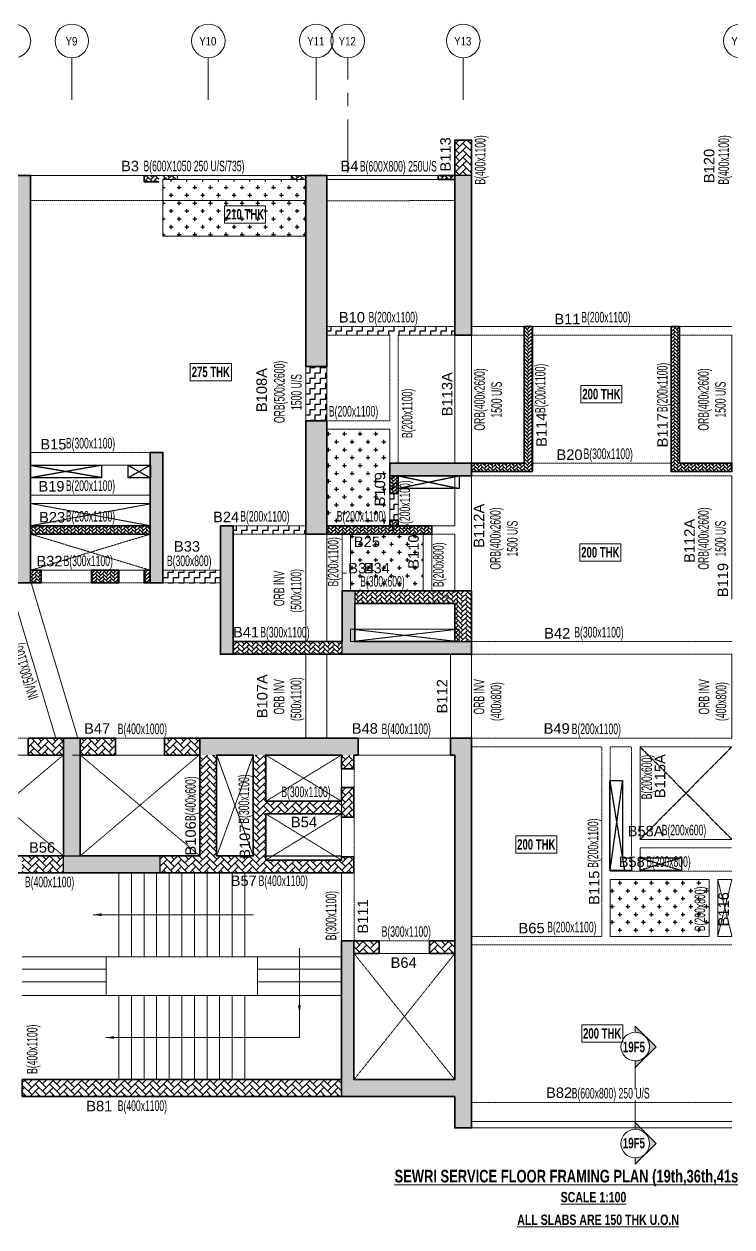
# Model space of a CAD drawing. Header units: millimetres. Extents: x 359 to 69803, y 211 to 28848.
# Drawn here: x 17728 to 34586, y 211 to 28848 of the extents above; entities that cross this region are included whole.
import ezdxf
from ezdxf.enums import TextEntityAlignment as Align

# ---------------------------------------------------------------- set-up
doc = ezdxf.new("R2010")
doc.units = ezdxf.units.MM
doc.linetypes.add('Grid Line', pattern=[2222.5, 1270, -317.5, 317.5, -317.5])
doc.linetypes.add('HIDDEN', pattern=[0.375, 0.25, -0.125])
for name, color, linetype, lineweight in [('A-ANNO-DIMS', 8, 'Continuous', 15), ('A-DETL-MISC', 35, 'Continuous', 15), ('A-FLOR-IDEN', 11, 'Continuous', 9), ('A-GRIDS', 8, 'Continuous', 9), ('A-HIDD-ABVE', 8, 'HIDDEN', 20), ('G-ANNO-SYMB', 1, 'Continuous', 9), ('G-ANNO-TEXT', 231, 'Continuous', 9), ('S-BEAM', 7, 'Continuous', 18), ('S-BEAM-IDEN', 2, 'Continuous', 9), ('S-COL HATCH', 9, 'Continuous', 0), ('S-COLS', 5, 'Continuous', 35), ('S-GRIDS', 8, 'Continuous', 9), ('S-WALL', 4, 'Continuous', 18)]:
    doc.layers.add(name, color=color, linetype=linetype, lineweight=lineweight)
for name, color, linetype in [('Beam Nos', 7, 'Continuous'), ('changes', 7, 'Continuous'), ('CUTOUT', 4, 'Continuous'), ('HATCH', 8, 'Continuous'), ('S-CUTOUT', 1, 'Continuous'), ('SECTION LINE', 4, 'Continuous'), ('SUNK SLAB', 8, 'Continuous')]:
    doc.layers.add(name, color=color, linetype=linetype)
doc.styles.add('Arial Narrow', font='ARIALN.TTF', dxfattribs={"height": 400})
doc.styles.add('Dim.s & Anno.(Misc.)', font='ARIALN.TTF')
doc.styles.add('SC-BBS1', font='SansSerif')
doc.styles.add('Swis721 LtCn BT', font='swisscl.ttf', dxfattribs={"width": 0.9, "height": 233.355162})
doc.styles.add('Swis721 LtCn BT_2', font='swisscl.ttf', dxfattribs={"height": 244.992296})
doc.styles.add('Swis721 LtCn BT_B', font='', dxfattribs={"width": 0.9, "height": 246.918336})
doc.styles.get('Swis721 LtCn BT_B').set_extended_font_data('Swis721 LtCn BT', bold=True)
doc.dimstyles.new('A-GFC-100', dxfattribs={"dimscale": 100, "dimtxt": 1.75, "dimasz": 1.5, "dimexe": 1.5, "dimexo": 0, "dimgap": 1, "dimtad": 1, "dimdsep": 46, "dimtxsty": 'Dim.s & Anno.(Misc.)', "dimblk": 'ARCHTICK', "dimcen": 0, "dimdle": 1.5, "dimclrd": 256, "dimclre": 8, "dimclrt": 6, "dimazin": 2, "dimtfac": 1, "dimtix": 1, "dimtmove": 2, "dimatfit": 3, "dimfxl": 1, "dimtolj": 1, "dimlwd": -1, "dimlwe": 9, "dimarcsym": 0})
pattern_1 = [(0, (-31349252.73, 21119777.16), (187.5, 187.5), [93.75, -281.25]), (90, (-31349205.86, 21119730.29), (-187.5, 187.5), [93.75, -281.25])]
pattern_2 = [(45, (-31802317.5, 20729084.55), (0, 169.7056275), [360, -120]), (135, (-31802232.65, 20729169.4), (1e-14, 169.7056275), [360, -120])]
pattern_3 = [(45, (-31802317.5, 20729084.55), (0, 113.13708499), [240, -80]), (135, (-31802260.93, 20729141.12), (9e-15, 113.13708499), [240, -80])]
pattern_4 = [(45, (-15037.47, -17858.63), (0, 107.76307), [228.6, -76.2]), (135, (-14983.584, -17804.75), (7e-15, 107.76307), [228.6, -76.2])]
pattern_5 = [(45, (-15037.89, -17858.63), (0, 107.76307), [228.6, -76.2]), (135, (-14984.01, -17804.744), (7e-15, 107.76307), [228.6, -76.2])]
pattern_6 = [(45, (-31618808, 20746156.34), (0, 169.7056275), [360, -120]), (135, (-31618723.15, 20746241.2), (1e-14, 169.7056275), [360, -120])]
pattern_7 = [(45, (-31087005.403, 20643352.79), (0, 84.85281374), [180, -60]), (135, (-31086962.977, 20643395.22), (7e-15, 84.85281374), [180, -60])]

# ---------------------------------------------------------------- blocks, each defined once
blk = doc.blocks.new('_ARCHTICK')
at = {"color": 0, "linetype": 'ByBlock', "const_width": 0.15}
blk.add_lwpolyline([(-0.5, -0.5), (0.5, 0.5)], dxfattribs=at)
blk = doc.blocks.new('A$Cbe320e20')
at = {"layer": 'S-COL HATCH'}
h = blk.add_hatch(dxfattribs=at)
h.set_pattern_fill('AR-HBONE', color=256, scale=30)
h.set_pattern_definition(pattern_2)
h.paths.add_polyline_path([(15654, 17040), (15254, 17040), (15254, 16206), (15254, 16206), (15654, 16206)])
at = {"layer": 'S-COL HATCH', "transparency": 33554687}
h = blk.add_hatch(color=256, dxfattribs=at)
h.dxf.hatch_style = 1
h.paths.add_polyline_path([(4654, 6500), (5154, 6500), (5154, 16200), (4654, 16200)])
h = blk.add_hatch(color=256, dxfattribs=at)
h.dxf.hatch_style = 1
h.paths.add_polyline_path([(11704, 11650), (12204, 11650), (12204, 16200), (11704, 16200)])
h = blk.add_hatch(color=256, dxfattribs=at)
h.dxf.hatch_style = 1
h.paths.add_polyline_path([(15254, 16206), (15654, 16206), (15654, 12400), (15254, 12400)])
h = blk.add_hatch(color=256, dxfattribs=at)
h.dxf.hatch_style = 1
h.paths.add_polyline_path([(12204, 10360), (11704, 10360), (11704, 7660), (12204, 7660)])
h = blk.add_hatch(color=256, dxfattribs=at)
h.dxf.hatch_style = 1
h.paths.add_polyline_path([(8304, 6500), (8304, 9600), (8004, 9600), (8004, 6500)])
h = blk.add_hatch(color=256, dxfattribs=at)
h.dxf.hatch_style = 1
h.paths.add_polyline_path([(15654, 9350), (13704, 9350), (13704, 9050), (15654, 9050)])
at = {"layer": 'S-COL HATCH'}
h = blk.add_hatch(dxfattribs=at)
h.set_pattern_fill('AR-HBONE', color=256, scale=15)
h.set_pattern_definition([(45, (-31365336.03, 20949949.553), (0, 84.85281374), [180, -60]), (135, (-31365293.6, 20949991.98), (7e-15, 84.85281374), [180, -60])])
h.paths.add_polyline_path([(5154, 7860), (5154, 7660), (8004, 7660), (8004, 7860)])
at = {"layer": 'S-COL HATCH', "transparency": 33554687}
h = blk.add_hatch(color=256, dxfattribs=at)
h.dxf.hatch_style = 1
h.paths.add_polyline_path([(9974, 7860), (9674, 7860), (9674, 4800), (9974, 4800), (9974, 5100)])
at = {"layer": 'S-COL HATCH'}
h = blk.add_hatch(dxfattribs=at)
h.set_pattern_fill('AR-HBONE', color=256, scale=15)
h.set_pattern_definition([(45, (-31367286.02, 20948789.55), (0, 84.85281374), [180, -60]), (135, (-31367243.596, 20948831.98), (7e-15, 84.85281374), [180, -60])])
h.paths.add_polyline_path([(5154, 6800), (5154, 6500), (5404, 6500), (5404, 6800)])
h = blk.add_hatch(dxfattribs=at)
h.set_pattern_fill('AR-HBONE', color=256, scale=15)
h.set_pattern_definition([(45, (-31365336.03, 20948789.553), (0, 84.85281374), [180, -60]), (135, (-31365293.6, 20948831.98), (7e-15, 84.85281374), [180, -60])])
h.paths.add_polyline_path([(6604, 6800), (6604, 6500), (7254, 6500), (7254, 6800)])
h = blk.add_hatch(dxfattribs=at)
h.set_pattern_fill('AR-HBONE', color=256, scale=15)
h.set_pattern_definition([(45, (-31364586.025, 20948789.55), (0, 84.85281374), [180, -60]), (135, (-31364543.6, 20948831.98), (7e-15, 84.85281374), [180, -60])])
h.paths.add_polyline_path([(7854, 6800), (7854, 6500), (8004, 6500), (8004, 6800)])
at = {"layer": 'S-COL HATCH', "transparency": 33554687}
h = blk.add_hatch(color=256, dxfattribs=at)
h.dxf.hatch_style = 1
h.paths.add_polyline_path([(12574, 6310), (12874, 6310), (12874, 5100), (15654, 5100), (15654, 4800), (12574, 4800)])
at = {"layer": 'S-COL HATCH'}
h = blk.add_hatch(dxfattribs=at)
h.set_pattern_fill('AR-HBONE', color=256, scale=20)
h.set_pattern_definition(pattern_3)
h.paths.add_polyline_path([(15254, 6010), (15254, 5100), (15254, 5100), (15254, 5100), (15654, 5100), (15654, 6310), (12874, 6310), (12874, 6010), (12874, 6010)])
h = blk.add_hatch(dxfattribs=at)
h.set_pattern_fill('AR-HBONE', color=256, scale=20)
h.set_pattern_definition(pattern_3)
h.paths.add_polyline_path([(12574, 5100), (9974, 5100), (9974, 4800), (12574, 4800)])
h = blk.add_hatch(dxfattribs=at)
h.set_pattern_fill('AR-HBONE', color=256, scale=30)
h.set_pattern_definition(pattern_6)
h.paths.add_polyline_path([(5935, 2400), (5935, 2800), (5095, 2800), (5095, 2400)])
at = {"layer": 'S-COL HATCH', "transparency": 33554687}
h = blk.add_hatch(color=256, dxfattribs=at)
h.dxf.hatch_style = 1
h.paths.add_polyline_path([(5934, 2800), (6334, 2800), (6334, 0), (5934, 0)])
at = {"layer": 'S-COL HATCH'}
h = blk.add_hatch(dxfattribs=at)
h.set_pattern_fill('AR-HBONE', color=256, scale=30)
h.set_pattern_definition(pattern_6)
h.paths.add_polyline_path([(7175, 2400), (7175, 2800), (6335, 2800), (6335, 2400)])
h = blk.add_hatch(dxfattribs=at)
h.set_pattern_fill('AR-HBONE', color=256, scale=30)
h.set_pattern_definition(pattern_6)
h.paths.add_polyline_path([(9185, 2400), (9185, 2800), (8345, 2800), (8345, 2400), (8675, 2400)])
at = {"layer": 'S-COL HATCH', "transparency": 33554687}
h = blk.add_hatch(color=256, dxfattribs=at)
h.dxf.hatch_style = 1
h.paths.add_polyline_path([(9184, 2800), (12954, 2800), (12954, 2400), (9184, 2400)])
h = blk.add_hatch(color=256, dxfattribs=at)
h.dxf.hatch_style = 1
h.paths.add_polyline_path([(12854, -2025), (12554, -2025), (12554, -5325), (12554, -5725), (15254, -5725), (15254, -6475), (15654, -6475), (15654, -5325), (15654, -5325), (15654, 2800), (15154, 2800), (15154, 2400), (15254, 2400), (15254, -5325), (15254, -5325), (12854, -5325), (12854, -5325)])
at = {"layer": 'S-COL HATCH'}
h = blk.add_hatch(dxfattribs=at)
h.set_pattern_fill('AR-HBONE', color=256, scale=30)
h.set_pattern_definition(pattern_2)
h.paths.add_polyline_path([(10454, 2400), (10754, 2400), (10754, 1300), (12554, 1300), (12554, 1625), (12854, 1625), (12854, 922), (12554, 922), (12554, 1000), (10754, 1000), (10754, -100), (12554, -100), (12554, -23), (12854, -23), (12854, -400), (8234, -400), (8234, 0), (10454, 0)])
h = blk.add_hatch(dxfattribs=at)
h.set_pattern_fill('AR-HBONE', color=256, scale=30)
h.set_pattern_definition(pattern_2)
h.paths.add_polyline_path([(9184, 0), (9584, 0), (9584, 2400), (9184, 2400)])
h = blk.add_hatch(dxfattribs=at)
h.set_pattern_fill('AR-HBONE', color=256, scale=30)
h.set_pattern_definition(pattern_2)
h.paths.add_polyline_path([(12554, 2400), (12854, 2400), (12854, 2075), (12554, 2075)])
h = blk.add_hatch(dxfattribs=at)
h.set_pattern_fill('AR-HBONE', color=256, scale=30)
h.set_pattern_definition(pattern_2)
h.paths.add_polyline_path([(5934, 0), (4954, 0), (4954, -400), (5934, -400)])
at = {"layer": 'S-COL HATCH', "transparency": 33554687}
h = blk.add_hatch(color=256, dxfattribs=at)
h.dxf.hatch_style = 1
h.paths.add_polyline_path([(5934, 0), (8234, 0), (8234, -400), (5934, -400)])
at = {"layer": 'S-COL HATCH'}
h = blk.add_hatch(dxfattribs=at)
h.set_pattern_fill('AR-HBONE', color=256, scale=30)
h.set_pattern_definition([(45, (-31802317.5, 20677155.55), (0, 169.7056275), [360, -120]), (135, (-31802232.65, 20677240.4), (1e-14, 169.7056275), [360, -120])])
h.paths.add_polyline_path([(13454, -2025), (12854, -2025), (12854, -2325), (13454, -2325)])
h.paths.add_polyline_path([(15254, -2025), (14654, -2025), (14654, -2325), (15254, -2325)])
h = blk.add_hatch(dxfattribs=at)
h.set_pattern_fill('AR-HBONE', color=256, scale=30)
h.set_pattern_definition(pattern_2)
h.paths.add_polyline_path([(4954, -5325), (12554, -5325), (12554, -5725), (4954, -5725)])
at = {"layer": 'S-WALL'}
h = blk.add_hatch(dxfattribs=at)
h.set_pattern_fill('FP_1', color=1, style=0, pattern_type=2)
h.set_pattern_definition(pattern_5)
h.paths.add_polyline_path([(8205, 16050), (8205, 16200), (7855, 16200), (7855, 16050)])
h = blk.add_hatch(dxfattribs=at)
h.set_pattern_fill('FP_1', color=1, style=0, pattern_type=2)
h.set_pattern_definition(pattern_5)
h.paths.add_polyline_path([(8205, 16050), (8205, 16200), (7855, 16200), (7855, 16050)])
h = blk.add_hatch(dxfattribs=at)
h.set_pattern_fill('FP_1', color=1, style=0, pattern_type=2)
h.set_pattern_definition([(45, (-18086.774, -17858.63), (0, 107.76307), [228.6, -76.2]), (135, (-18032.89, -17804.745), (7e-15, 107.76307), [228.6, -76.2])])
h.paths.add_polyline_path([(8656, 16100), (8656, 16200), (8306, 16200), (8306, 16100)])
h = blk.add_hatch(dxfattribs=at)
h.set_pattern_fill('FP_1', color=1, style=0, pattern_type=2)
h.set_pattern_definition(pattern_4)
h.paths.add_polyline_path([(11705, 16100), (11705, 16200), (11355, 16200), (11355, 16100)])
h = blk.add_hatch(dxfattribs=at)
h.set_pattern_fill('FP_1', color=1, style=0, pattern_type=2)
h.set_pattern_definition(pattern_4)
h.paths.add_polyline_path([(11705, 16100), (11705, 16200), (11355, 16200), (11355, 16100)])
h = blk.add_hatch(dxfattribs=at)
h.set_pattern_fill('FP_1', color=1, style=0, pattern_type=2)
h.set_pattern_definition(pattern_4)
h.paths.add_polyline_path([(15255, 16100), (15255, 16200), (14855, 16200), (14855, 16100)])
h = blk.add_hatch(dxfattribs=at)
h.set_pattern_fill('FP_1', color=1, style=0, pattern_type=2)
h.set_pattern_definition(pattern_4)
h.paths.add_polyline_path([(15255, 16100), (15255, 16200), (14855, 16200), (14855, 16100)])
at = {"layer": 'changes'}
for p, q in [((15254, 16206), (15654, 16206)), ((15654, 5100), (15654, 4800))]:
    blk.add_line(p, q, dxfattribs=at)
for points in [[(12574, 6310), (12874, 6310), (12874, 5100), (15654, 5100), (15654, 4800), (12574, 4800)], [(5934, 0), (8234, 0), (8234, -400), (5934, -400)]]:
    blk.add_lwpolyline(points, close=True, dxfattribs=at)
at = {"layer": 'S-COL HATCH'}
blk.add_line((12874, 6010), (12874, 6310), dxfattribs=at)
at = {"layer": 'S-COLS'}
for p, q in [((9974, 5100), (9974, 4800)), ((5095, 2800), (5095, 2400)), ((5095, 2800), (7175, 2800)), ((7175, 2400), (7175, 2800)), ((8345, 2800), (8345, 2400)), ((8345, 2800), (9184, 2800)), ((5095, 2400), (5934, 2400)), ((6334, 2400), (7175, 2400)), ((8345, 2400), (9184, 2400)), ((12554, -2025), (12554, -5325)), ((12854, -2025), (12854, -5325)), ((12554, -5325), (12554, -5725))]:
    blk.add_line(p, q, dxfattribs=at)
for points in [[(15254, 17040), (15654, 17040), (15654, 12400), (15254, 12400)], [(11704, 11650), (12204, 11650), (12204, 16200), (11704, 16200)], [(11704, 10360), (11704, 7660), (12204, 7660), (12204, 10360)], [(15654, 9350), (13704, 9350), (13704, 9050), (15654, 9050)], [(9674, 7860), (9674, 4800), (15654, 4800), (15654, 6310), (12574, 6310), (12574, 5100), (9974, 5100), (9974, 7860), (9674, 7860)], [(15254, 6010), (12874, 6010), (12874, 5100), (15254, 5100)], [(9584, 0), (10454, 0), (10454, 2400), (9584, 2400)]]:
    blk.add_lwpolyline(points, close=True, dxfattribs=at)
at = {"layer": 'S-COLS', "elevation": 0}
for points in [[(4654, 6500), (5154, 6500), (5154, 16200), (4654, 16200)], [(8004, 9600), (8304, 9600), (8304, 6500), (8004, 6500)], [(8004, 7660), (5154, 7660), (5154, 7860), (8004, 7860)], [(5404, 6500), (5154, 6500), (5154, 6800), (5404, 6800)], [(7254, 6500), (6604, 6500), (6604, 6800), (7254, 6800)], [(8004, 6500), (7854, 6500), (7854, 6800), (8004, 6800)]]:
    blk.add_lwpolyline(points, close=True, dxfattribs=at)
at = {"layer": 'S-COLS'}
for points in [[(9184, 2800), (12954, 2800), (12954, 2400), (12854, 2400), (12854, 2075), (12554, 2075), (12554, 2400), (11654, 2400), (10754, 2400), (10754, 1300), (12554, 1300), (12554, 1625), (12854, 1625), (12854, 922), (12554, 922), (12554, 1000), (10754, 1000), (10754, -100), (11654, -100), (12554, -100), (12554, -23), (12854, -23), (12854, -400), (10754, -400), (10754, -400), (-400, -400)], [(3084, 2800), (3084, 0), (5934, 0), (5934, 2800)], [(5934, 2800), (6334, 2800)], [(6334, 2800), (6334, 0), (9184, 0), (9184, 2800)], [(15654, -5325), (15654, 2800), (15154, 2800), (15154, 2400), (15254, 2400), (15254, -5325), (12854, -5325)], [(12854, -2325), (13454, -2325), (13454, -2025), (12554, -2025)], [(15254, -2325), (14654, -2325), (14654, -2025), (15254, -2025)], [(12554, -5325), (4954, -5325), (4954, -5725), (15254, -5725)], [(15254, -5725), (15254, -6475), (15654, -6475), (15654, -5325)]]:
    blk.add_lwpolyline(points, dxfattribs=at)
at = {"layer": 'S-CUTOUT', "const_width": 10}
blk.add_lwpolyline([(14729, 6310), (15329, 6310), (15329, 6010), (14729, 6010)], close=True, dxfattribs=at)
for points in [[(14729, 6310), (15329, 6010)], [(15329, 6310), (14729, 6010)]]:
    blk.add_lwpolyline(points, dxfattribs=at)
at = {"layer": 'S-WALL', "lineweight": 35}
for p, q in [((5155, 16200), (4305, 16200)), ((7855, 16200), (7855, 16050)), ((7855, 16050), (8205, 16050)), ((15255, 16200), (14855, 16200)), ((14855, 16200), (14855, 16100)), ((14855, 16100), (15255, 16100))]:
    blk.add_line(p, q, dxfattribs=at)
at = {"layer": 'S-WALL', "color": 7}
for p, q in [((8304, 16200), (11355, 16200)), ((11704, 16100), (8304, 16100)), ((8655, 16200), (8655, 16100)), ((11355, 16200), (11355, 16100)), ((12205, 16200), (11355, 16200)), ((12205, 16200), (14855, 16200)), ((14855, 16100), (12205, 16100))]:
    blk.add_line(p, q, dxfattribs=at)
blk = doc.blocks.new('Grid - Type 1 Structural-6743905-11TH FLOOR LVL')
at = {"layer": 'A-GRIDS'}
blk.add_circle((0, 0), 4, dxfattribs=at)
blk = doc.blocks.new('A$Cf2260b48')
at = {"layer": 'S-GRIDS', "linetype": 'Grid Line'}
for p, q in [((6135, 18003), (6135, 19003)), ((9385, 18003), (9385, 19003)), ((11955, 18003), (11955, 19003)), ((12705, 16262), (12705, 19003)), ((15455, 18003), (15455, 19003))]:
    blk.add_line(p, q, dxfattribs=at)
at = {"layer": 'A-GRIDS', "xscale": 99.99999999999991, "yscale": 99.99999999999991, "zscale": 99.99999999999991}
for p in [(4755, 19403), (6135, 19403), (9385, 19403), (11955, 19403), (12705, 19403), (15455, 19403), (22055, 19403)]:
    blk.add_blockref('Grid - Type 1 Structural-6743905-11TH FLOOR LVL', p, dxfattribs=at)
at = {"layer": 'A-GRIDS', "lineweight": 18, "char_height": 200, "attachment_point": 1, "style": 'Arial Narrow'}
for s, insert, width in [('Y9', (5986, 19495), 352.74), ('Y10', (9170, 19495), 513.08), ('Y11', (11740, 19495), 513.08), ('Y12', (12490, 19495), 513.08), ('Y13', (15240, 19495), 513.08), ('Y14', (21840, 19495), 513.08)]:
    blk.add_mtext(s, dxfattribs=dict(at, insert=insert, width=width))
blk = doc.blocks.new('A$C71ba3947')
at = {"layer": 'CUTOUT', "color": 8, "linetype": 'HIDDEN'}
for p, q in [((6845, 9300), (5155, 9000)), ((5155, 9300), (6845, 9011)), ((8005, 9300), (7475, 9000)), ((7475, 9300), (8005, 9000)), ((13905, 8750), (15355, 9050)), ((13905, 9050), (15355, 8750)), ((20650, -45), (19665, -345)), ((19665, -45), (20650, -345))]:
    blk.add_line(p, q, dxfattribs=at)
at = {"layer": 'CUTOUT'}
for points in [[(5155, 9300), (6845, 9300), (6845, 9000), (5155, 9000)], [(7475, 9300), (8005, 9300), (8005, 9000), (7475, 9000)], [(13905, 9050), (15355, 9050), (15355, 8750), (13905, 8750)]]:
    blk.add_lwpolyline(points, close=True, dxfattribs=at)
at = {"layer": 'CUTOUT', "elevation": 0}
blk.add_lwpolyline([(18945, 1795), (19245, 1795), (19245, -45), (19465, -45), (19465, -345), (18945, -345), (18945, 1795)], dxfattribs=at)
at = {"layer": 'CUTOUT', "color": 8, "linetype": 'HIDDEN', "elevation": 0}
for points in [[(18945, 1795), (19294, -345)], [(19245, 1795), (18945, -345)]]:
    blk.add_lwpolyline(points, dxfattribs=at)
at = {"layer": 'CUTOUT', "elevation": 0}
blk.add_lwpolyline([(19665, -45), (20650, -45), (20650, -345), (19665, -345)], close=True, dxfattribs=at)
blk = doc.blocks.new('Section - TL1-6743896-11TH FLOOR LVL')
at = {"layer": 'G-ANNO-SYMB'}
h = blk.add_hatch(color=8, dxfattribs=at)
edge = h.paths.add_edge_path()
edge.add_line((-9.4, 0), (-10.9, 0))
edge.add_line((-10.9, 0), (-5.94, 4.95))
edge.add_line((-5.94, 4.95), (-0.99, 0))
edge.add_line((-0.99, 0), (-2.6, 0))
edge.add_arc((-6, 0), 3.4, 0, 180)
at = {"layer": 'G-ANNO-SYMB', "color": 5}
for p, q in [((-5.94, 4.95), (-10.9, 0)), ((-0.99, 0), (-5.94, 4.95)), ((-10.9, 0), (-9.4, 0)), ((-2.6, 0), (4.24, 0)), ((-2.6, 0), (-0.99, 0))]:
    blk.add_line(p, q, dxfattribs=at)
at = {"layer": 'G-ANNO-SYMB'}
blk.add_arc((-6, 0), 3.4, 360, 180, dxfattribs=at)
at = {"layer": 'G-ANNO-SYMB', "color": 5}
for start, end in [(0, 180), (180, 0)]:
    blk.add_arc((-6, 0), 3.4, start, end, dxfattribs=at)

msp = doc.modelspace()

# ---------------------------------------------------------------- hatches: boundary and pattern name
at = {"layer": 'S-COL HATCH'}
h = msp.add_hatch(dxfattribs=at)
h.set_pattern_fill('AR-HBONE', color=256, scale=15)
h.set_pattern_definition(pattern_7)
h.paths.add_polyline_path([(29636, 21645), (29836, 21645), (29836, 18195), (28386, 18195), (28386, 18395), (29636, 18395)])
h = msp.add_hatch(dxfattribs=at)
h.set_pattern_fill('AR-HBONE', color=256, scale=15)
h.set_pattern_definition(pattern_7)
h.paths.add_polyline_path([(33336, 21645), (33136, 21645), (33136, 18195), (34586, 18195), (34586, 18395), (33336, 18395)])
h = msp.add_hatch(dxfattribs=at)
h.set_pattern_fill('AR-HBONE', color=256, scale=15)
h.set_pattern_definition(pattern_7)
h.paths.add_polyline_path([(26436, 16905), (26636, 16905), (26636, 17040), (26436, 17040)])
h.paths.add_polyline_path([(26436, 17670), (26636, 17670), (26636, 18095), (26436, 18095)])
h = msp.add_hatch(dxfattribs=at)
h.set_pattern_fill('AR-HBONE', color=256, scale=15)
h.set_pattern_definition([(45, (-31345554.797, 20958994.845), (0, 84.85281374), [180, -60]), (135, (-31345512.37, 20959037.27), (7e-15, 84.85281374), [180, -60])])
h.paths.add_polyline_path([(24936, 16905), (24936, 16705), (27436, 16705), (27436, 16905)])
at = {"layer": 'SUNK SLAB'}
h = msp.add_hatch(dxfattribs=at)
h.set_pattern_fill('CROSS', color=8, scale=750, style=0)
h.set_pattern_definition([(0, (-31349252.73, 21120210.47), (187.5, 187.5), [93.75, -281.25]), (90, (-31349205.86, 21120163.6), (-187.5, 187.5), [93.75, -281.25])])
h.paths.add_polyline_path([(24436, 23795), (24436, 25145), (21036, 25145), (21036, 23795)])
h = msp.add_hatch(dxfattribs=at)
h.set_pattern_fill('ZIGZAG', color=8, scale=1000, style=0)
h.set_pattern_definition([(0, (-31789586.3, 20733546.73), (125, 125), [125, -125]), (90, (-31789461.3, 20733546.73), (-125, 125), [125, -125])])
h.paths.add_polyline_path([(22406, 15845), (21036, 15845), (21036, 15545), (22406, 15545)])
h.paths.add_polyline_path([(24436, 16905), (22706, 16905), (22706, 16905), (22706, 16705), (24436, 16705)])
h.paths.add_polyline_path([(24936, 20695), (24436, 20695), (24436, 19405), (24936, 19405)])
h.paths.add_polyline_path([(27986, 21645), (24936, 21645), (24936, 21445), (25036, 21445), (25036, 21445), (25946, 21445), (25946, 21445), (27986, 21445)])
h.paths.add_polyline_path([(26636, 18095), (26436, 18095), (26436, 16705), (26636, 16705)])
h = msp.add_hatch(dxfattribs=at)
h.set_pattern_fill('CROSS', color=8, scale=750, style=0)
h.set_pattern_definition(pattern_1)
h.paths.add_polyline_path([(24936, 16905), (26436, 16905), (26436, 17995), (26436, 18395), (26436, 19205), (24936, 19205)])
h = msp.add_hatch(dxfattribs=at)
h.set_pattern_fill('CROSS', color=8, scale=750, style=0)
h.set_pattern_definition(pattern_1)
h.paths.add_polyline_path([(25506, 16705), (25506, 15355), (27236, 15355), (27236, 16705)])
h = msp.add_hatch(dxfattribs=at)
h.set_pattern_fill('CROSS', color=8, scale=750, style=0)
h.set_pattern_definition(pattern_1)
h.paths.add_polyline_path([(34046, 8485), (31686, 8485), (31686, 7125), (34046, 7125)])

# ---------------------------------------------------------------- linework, layer by layer
at = {"layer": 'A-ANNO-DIMS', "ltscale": 500, "elevation": 0}
msp.add_lwpolyline([(23495, 4720), (24286, 4720), (24286, 5285)], dxfattribs=at)
at = {"layer": 'A-DETL-MISC'}
for p, q in [((19986, 8645), (19986, 6645)), ((20286, 8645), (20286, 6645)), ((20586, 8645), (20586, 6645)), ((20886, 8645), (20886, 6645)), ((21186, 8645), (21186, 6645)), ((21486, 8645), (21486, 6645)), ((21786, 8645), (21786, 6645)), ((22086, 8645), (22086, 6645)), ((22386, 8645), (22386, 6645)), ((22686, 8645), (22686, 6645)), ((22986, 8645), (22986, 6645)), ((19986, 3720), (19986, 5720)), ((20286, 3720), (20286, 5720)), ((20586, 3720), (20586, 5720)), ((20886, 3720), (20886, 5720)), ((21186, 3720), (21186, 5720)), ((21486, 3720), (21486, 5720)), ((21786, 3720), (21786, 5720)), ((22086, 3720), (22086, 5720)), ((22386, 3720), (22386, 5720)), ((22686, 3720), (22686, 5720)), ((22986, 3720), (22986, 5720))]:
    msp.add_line(p, q, dxfattribs=at)
at = {"layer": 'A-DETL-MISC', "elevation": 0}
for points in [[(19686, 6645), (17686, 6645)], [(23286, 6645), (25286, 6645)], [(19686, 6345), (17686, 6345)], [(23286, 6345), (25286, 6345)], [(19686, 6045), (17686, 6045)], [(23286, 6045), (25286, 6045)], [(19686, 5720), (17686, 5720)], [(23286, 5720), (25286, 5720)]]:
    msp.add_lwpolyline(points, dxfattribs=at)
msp.add_lwpolyline([(23286, 6645), (23286, 5720), (19686, 5720), (19686, 6645)], close=True, dxfattribs=at)
at = {"layer": 'A-FLOR-IDEN', "color": 8, "elevation": 0, "flags": 128}
for points in [[(22500, 24523), (22500, 24111), (23478, 24111), (23478, 24523)], [(21687, 20769), (21687, 20357), (22665, 20357), (22665, 20769)], [(30989, 20241), (30989, 19829), (31966, 19829), (31966, 20241)], [(30962, 16475), (30962, 16063), (31940, 16063), (31940, 16475)], [(29437, 9519), (29437, 9107), (30415, 9107), (30415, 9519)], [(31008, 5020), (31008, 4608), (31985, 4608), (31985, 5020)]]:
    msp.add_lwpolyline(points, close=True, dxfattribs=at)
at = {"layer": 'A-HIDD-ABVE', "linetype": 'HIDDEN'}
for p, q in [((17886, 17435), (20736, 16905)), ((17886, 16905), (20736, 17426)), ((17886, 16705), (20736, 15845)), ((17886, 15845), (20736, 16705)), ((25506, 14445), (28086, 14145)), ((25506, 14145), (28086, 14445)), ((15816, 11445), (18666, 9045)), ((15816, 9045), (18666, 11445)), ((19066, 11445), (21916, 9045)), ((19066, 9045), (21896, 11445)), ((22316, 11445), (23186, 9045)), ((22316, 9045), (23186, 11445)), ((23486, 11445), (25286, 10345)), ((23486, 10345), (25286, 11445)), ((23486, 10045), (25286, 8945)), ((23486, 8945), (25286, 10045)), ((34246, 8485), (34586, 7125)), ((34246, 7125), (34586, 8485)), ((25586, 6720), (27986, 3720)), ((25586, 3720), (27986, 6720))]:
    msp.add_line(p, q, dxfattribs=at)
at = {"layer": 'CUTOUT', "color": 8, "linetype": 'HIDDEN'}
for p, q in [((32396, 11645), (34586, 9435)), ((32396, 9435), (34586, 11645))]:
    msp.add_line(p, q, dxfattribs=at)
at = {"layer": 'HATCH', "color": 4}
for p, q in [((24436, 14145), (24436, 14145)), ((24936, 14145), (24936, 14145))]:
    msp.add_line(p, q, dxfattribs=at)
at = {"layer": 'S-BEAM'}
for p, q in [((17886, 25245), (24436, 25245)), ((24936, 25245), (27986, 25251)), ((21036, 24645), (24436, 24645)), ((34586, 21645), (28386, 21645)), ((27986, 18395), (27986, 21445)), ((28386, 18395), (28386, 21445)), ((34586, 18395), (34586, 21445)), ((24436, 20695), (24436, 19405)), ((24936, 20695), (24936, 19405)), ((26436, 19205), (24936, 19205)), ((26436, 19205), (26436, 18395)), ((18136, 18645), (17886, 18645)), ((17886, 18345), (20736, 18345)), ((27986, 16905), (27986, 18095)), ((28386, 15155), (28386, 18095)), ((34586, 15155), (34586, 18095)), ((26436, 17995), (26436, 16905)), ((17886, 17635), (20736, 17635)), ((17886, 17435), (20736, 17435)), ((17886, 16905), (20736, 16905)), ((24936, 16905), (26436, 16905)), ((26636, 16905), (27986, 16905)), ((17886, 16705), (20736, 16705)), ((24436, 16705), (24436, 14145)), ((24936, 16705), (25306, 16705)), ((24936, 16705), (24936, 14145)), ((25506, 16705), (27236, 16705)), ((25506, 15355), (25506, 16705)), ((27236, 16705), (27236, 15355)), ((27986, 15355), (27986, 16705)), ((17886, 15845), (20736, 15845)), ((17375, 15545), (18485, 11845)), ((17897, 15545), (19007, 11845)), ((24436, 13845), (24436, 11845)), ((24936, 13845), (24936, 11845)), ((27886, 13845), (27886, 11845)), ((28386, 13845), (28386, 11845)), ((34586, 13845), (34586, 11845)), ((32396, 9435), (32396, 11645)), ((15816, 11445), (18666, 11445)), ((18881, 11445), (21916, 11445)), ((25286, 9023), (25286, 11445)), ((34586, 9435), (32396, 9435)), ((32396, 8700), (32396, 9235)), ((25286, 8645), (25286, 7020)), ((31686, 8485), (31686, 7125)), ((31686, 8485), (34046, 8485)), ((34046, 8485), (34046, 7125)), ((34246, 8485), (34586, 8485)), ((34246, 8485), (34246, 7125)), ((34046, 7125), (31686, 7125)), ((34586, 7125), (34246, 7125)), ((26186, 6720), (27386, 6720)), ((28386, 2720), (34586, 2720)), ((28386, 2570), (34586, 2570))]:
    msp.add_line(p, q, dxfattribs=at)
at = {"layer": 'S-BEAM', "linetype": 'HIDDEN'}
for p, q in [((17886, 24645), (21036, 24645)), ((24936, 24640), (27986, 24646)), ((24936, 21645), (27986, 21645)), ((24936, 21445), (26436, 21445)), ((26436, 21445), (26436, 19405)), ((26636, 21445), (27986, 21445)), ((26636, 21445), (26636, 18395)), ((29636, 21445), (28386, 21445)), ((29636, 21445), (29636, 18395)), ((33136, 21445), (29836, 21445)), ((29836, 21445), (29836, 18395)), ((33136, 21445), (33136, 18395)), ((34586, 21445), (33336, 21445)), ((33336, 21445), (33336, 18395)), ((24936, 19405), (26436, 19405)), ((17886, 18645), (20736, 18645)), ((27986, 18395), (29636, 18395)), ((29836, 18395), (33136, 18395)), ((33336, 18395), (34586, 18395)), ((28386, 18095), (34586, 18095)), ((26636, 16905), (26636, 17995)), ((22706, 16905), (24436, 16905)), ((22706, 16705), (24436, 16705)), ((25306, 16705), (25306, 15355)), ((27436, 16705), (27436, 15355)), ((27436, 16705), (27986, 16705)), ((21036, 15845), (22406, 15845)), ((25306, 15775), (25406, 15775)), ((17886, 15545), (20736, 15545)), ((21036, 15545), (22406, 15545)), ((28386, 14145), (34586, 14145)), ((28386, 13845), (34586, 13845)), ((15816, 11845), (18666, 11845)), ((18881, 11845), (19881, 11845)), ((19906, 11845), (21916, 11845)), ((25686, 11845), (27886, 11845)), ((28386, 11845), (34586, 11845)), ((28386, 11645), (31486, 11645)), ((31486, 11645), (31486, 7125)), ((31686, 11645), (32196, 11645)), ((31686, 11645), (31686, 8685)), ((32196, 11645), (32196, 9000)), ((32396, 11645), (34586, 11645)), ((25586, 9023), (25586, 11445)), ((25686, 11445), (27886, 11445)), ((32396, 9235), (34586, 9235)), ((25586, 8645), (25586, 7020)), ((31686, 8685), (34586, 8685)), ((26186, 7020), (27386, 7020)), ((31486, 7125), (28386, 7125)), ((34586, 6925), (28386, 6925)), ((28386, 3170), (34586, 3170))]:
    msp.add_line(p, q, dxfattribs=at)
at = {"layer": 'S-BEAM', "elevation": 0}
for points in [[(21036, 25145), (24436, 25145), (24436, 23795), (21036, 23795)], [(28086, 14145), (25506, 14145), (25506, 14445), (28086, 14445)]]:
    msp.add_lwpolyline(points, close=True, dxfattribs=at)
at = {"layer": 'S-COLS', "elevation": 0}
for points in [[(29636, 21645), (29836, 21645), (29836, 18195), (28386, 18195), (28386, 18395), (29636, 18395)], [(33336, 21645), (33136, 21645), (33136, 18195), (34586, 18195), (34586, 18395), (33336, 18395)], [(26436, 17670), (26636, 17670), (26636, 18095), (26436, 18095)], [(27436, 16705), (24936, 16705), (24936, 16905), (27436, 16905)], [(26436, 16905), (26636, 16905), (26636, 17040), (26436, 17040)]]:
    msp.add_lwpolyline(points, close=True, dxfattribs=at)
at = {"layer": 'SECTION LINE'}
msp.add_line((23486, 9045), (25286, 9045), dxfattribs=at)

# ---------------------------------------------------------------- block references
at = {"layer": 'Beam Nos'}
msp.add_blockref('A$C71ba3947', (12731, 9045), dxfattribs=at)
at = {"layer": 'G-ANNO-SYMB', "yscale": 99.99999999999991, "zscale": 99.99999999999991}
for p, xscale, rotation in [((32283, 3905), 99.99999999999991, 269.9999999999995), ((32283, 2795), -99.99999999999991, 270.0000000000005)]:
    msp.add_blockref('Section - TL1-6743896-11TH FLOOR LVL', p, dxfattribs=dict(at, xscale=xscale, rotation=rotation))
at = {"layer": 'S-COLS'}
msp.add_blockref('A$Cbe320e20', (12731, 9045), dxfattribs=at)
at = {"layer": 'S-WALL'}
msp.add_blockref('A$Cf2260b48', (12731, 9045), dxfattribs=at)

# ---------------------------------------------------------------- texts
at = {"layer": 'A-FLOR-IDEN', "color": 1, "char_height": 246.9, "width": 1155, "attachment_point": 2, "line_spacing_factor": 0.964267, "style": 'Swis721 LtCn BT_B'}
for s, insert in [('210 THK', (22989, 24445)), ('275 THK', (22176, 20691)), ('200 THK', (31477, 20163)), ('200 THK', (31451, 16397)), ('200 THK', (29926, 9441)), ('200 THK', (31496, 4942))]:
    msp.add_mtext(s, dxfattribs=dict(at, insert=insert))
at = {"layer": 'Beam Nos', "style": 'SC-BBS1'}
for s, p in [('B113', (27964, 25746)), ('B120', (34242, 25470, 0)), ('B108A', (23586, 20135)), ('B113A', (28003, 20036)), ('B114', (30249, 19191)), ('B117', (33133, 19178, 0)), ('B109', (26402, 17773)), ('B112A', (28761, 16904)), ('B112A', (33775, 16544)), ('B110', (27202, 16288)), ('B119', (34569, 15612, 0)), ('B107A', (23600, 12845)), ('B112', (27883, 12845)), ('B115A', (33073, 10942, 0)), ('B106', (21894, 9462)), ('B107', (23186, 9384)), ('B115', (31503, 8287)), ('B116', (34587, 7774, 0)), ('B111', (25994, 7604))]:
    msp.add_text(s, height=250, rotation=90, dxfattribs=at).set_placement(p, align=Align.BOTTOM_CENTER)
for s, p in [('B3', (20251, 25268)), ('B4', (25479, 25269)), ('B10', (25536, 21668)), ('B11', (30668, 21626)), ('B15', (18427, 18645)), ('B20', (30718, 18396)), ('B19', (18381, 17644)), ('B23', (18397, 16907)), ('B24', (22539, 16914)), ('B25', (25894, 16323)), ('B33', (21608, 16213)), ('B32', (18333, 15863)), ('B34', (25760, 15696)), ('B34', (26130, 15696)), ('B41', (23015, 14172)), ('B42', (30425, 14145)), ('B47', (19468, 11878)), ('B48', (25843, 11878)), ('B49', (30411, 11878)), ('B54', (24394, 9651)), ('B58A', (32529, 9435)), ('B56', (18158, 9045)), ('B58', (32199, 8704, 0)), ('B57', (22960, 8253)), ('B65', (29814, 7125, 0)), ('B64', (26768, 6304, 0)), ('B82', (30469, 3207)), ('B81', (19520, 2889))]:
    msp.add_text(s, height=250, dxfattribs=at).set_placement(p, align=Align.BOTTOM_CENTER)
at = {"layer": 'G-ANNO-SYMB', "char_height": 250, "width": 707.09, "style": 'Swis721 LtCn BT_B'}
for insert, attachment_point in [((31988, 4620), 1), ((31988, 2079), 7)]:
    msp.add_mtext('19F5', dxfattribs=dict(at, insert=insert, attachment_point=attachment_point))
at = {"layer": 'G-ANNO-TEXT', "color": 6, "insert": (26552, 1571), "char_height": 300, "width": 11144.73, "attachment_point": 1, "line_spacing_factor": 0.971848, "style": 'Swis721 LtCn BT_2'}
msp.add_mtext('{\\fSwis721 LtCn BT|b1|i0|c0|p34;\\LSEWRI SERVICE FLOOR FRAMING PLAN (19th,36th,41st & 62nd floor)}', dxfattribs=at)
at = {"layer": 'G-ANNO-TEXT', "color": 1, "char_height": 244.99, "attachment_point": 1, "line_spacing_factor": 0.971848, "style": 'Swis721 LtCn BT_2'}
for s, insert, width in [('{\\fSwis721 LtCn BT|b1|i0|c0|p34;\\LSCALE 1:100}', (30507, 1044), 1551.04), ('{\\fSwis721 LtCn BT|b1|i0|c0|p34;\\LALL SLABS ARE 150 THK U.O.N}', (29473, 505), 3728.69)]:
    msp.add_mtext(s, dxfattribs=dict(at, insert=insert, width=width))
at = {"layer": 'S-BEAM-IDEN', "style": 'Swis721 LtCn BT', "width": 0.8}
for s, rotation, p in [('B(400x1100)', 90, (28715, 25027)), ('B(400x1100)', 90, (34513, 25027)), ('B(600X1050 250 U/S/735)', 360, (20572, 25345)), ('B(600X800) 250U/S', 360, (25724, 25338)), ('B(200x1100)', 360, (25931, 21745)), ('B(200x1100)', 360, (30997, 21745)), ('ORB(500x2600)', 90, (23933, 19349)), ('ORB(400x2600)', 90, (28700, 19169)), ('B(200x1100)', 90, (30145, 19587)), ('B(200x1100)', 90, (33053, 19610)), ('ORB(400x2600)', 90, (34032, 19169)), ('1500 U/S', 90, (24338, 19660)), ('B(200x1100)', 90, (26976, 18993)), ('1500 U/S', 90, (29105, 19480)), ('1500 U/S', 90, (34437, 19480)), ('B(200x1100)', 360, (24987, 19505)), ('B(300x1100)', 360, (18723, 18745)), ('B(300x1100)', 360, (31051, 18495)), ('B(200x1100)', 360, (18723, 17735)), ('B(200x1100)', 90, (26920, 16810)), ('B(200x1100)', 360, (18723, 17005)), ('B(200x1100)', 360, (22877, 17005)), ('B(200x1100)', 360, (25175, 17005)), ('ORB(400x2600)', 90, (29077, 15859)), ('ORB(400x2600)', 90, (34032, 15859)), ('1500 U/S', 90, (29482, 16170)), ('1500 U/S', 90, (34437, 16170)), ('B(200x1100)', 90, (25214, 15459)), ('B(200x800)', 90, (27720, 15446)), ('B(300x1100)', 360, (18669, 15945)), ('B(300x800)', 360, (21131, 15945)), ('ORB INV', 90, (23926, 14991)), ('(500x1100)', 90, (24331, 14837)), ('B(300x600)', 360, (25732, 15455)), ('B(300x1100)', 360, (23353, 14245)), ('INV(500x1100)', 107.2798, (18082, 12815, 0)), ('ORB INV', 90, (23926, 12410)), ('(500x1100)', 90, (24331, 12257)), ('ORB INV', 90, (28688, 12410)), ('ORB INV', 90, (34045, 12410)), ('(400x800)', 90, (29093, 12257)), ('(400x800)', 90, (34450, 12257)), ('B(400x1000)', 360, (19959, 11945)), ('B(400x1100)', 360, (26241, 11945)), ('B(200x1100)', 360, (30769, 11945)), ('B(200x600)', 90, (32681, 10392)), ('B(400x600)', 90, (21817, 9876)), ('B(300x1100)', 90, (23087, 9813)), ('B(300x1100)', 360, (23854, 10445)), ('B(200x1100)', 90, (31402, 8761)), ('B(200x600)', 360, (32913, 9535, 0)), ('B(200x800)', 360, (32544, 8785)), ('B(400x1100)', 360, (17749, 8299)), ('B(400x1100)', 360, (23315, 8327)), ('B(300x1100)', 90, (25164, 7035)), ('B(200x800)', 90, (33947, 7254)), ('B(200x1100)', 360, (30186, 7225)), ('B(300x1100)', 360, (26243, 7119)), ('B(400x1100)', 90, (18047, 3855, 0)), ('B(600x800) 250 U/S', 360, (30769, 3270)), ('B(400x1100)', 360, (19959, 2973))]:
    msp.add_text(s, height=250, rotation=rotation, dxfattribs=at).set_placement(p)
msp.add_text('B(300x1100)', height=250, dxfattribs=at).set_placement((30832, 14245))

# ---------------------------------------------------------------- leaders
at = {"layer": 'A-ANNO-DIMS', "ltscale": 500}
for points in [[(19374, 7645), (23195, 7645)], [(24286, 5285), (24286, 6846)], [(19674, 4720), (23495, 4720)]]:
    msp.add_leader(points, dimstyle='A-GFC-100', override={"dimasz": 2, "dimtad": 0, "dimfxl": 0.18, "dimarcsym": 1}, dxfattribs=at)

doc.saveas('drawing.dxf')
